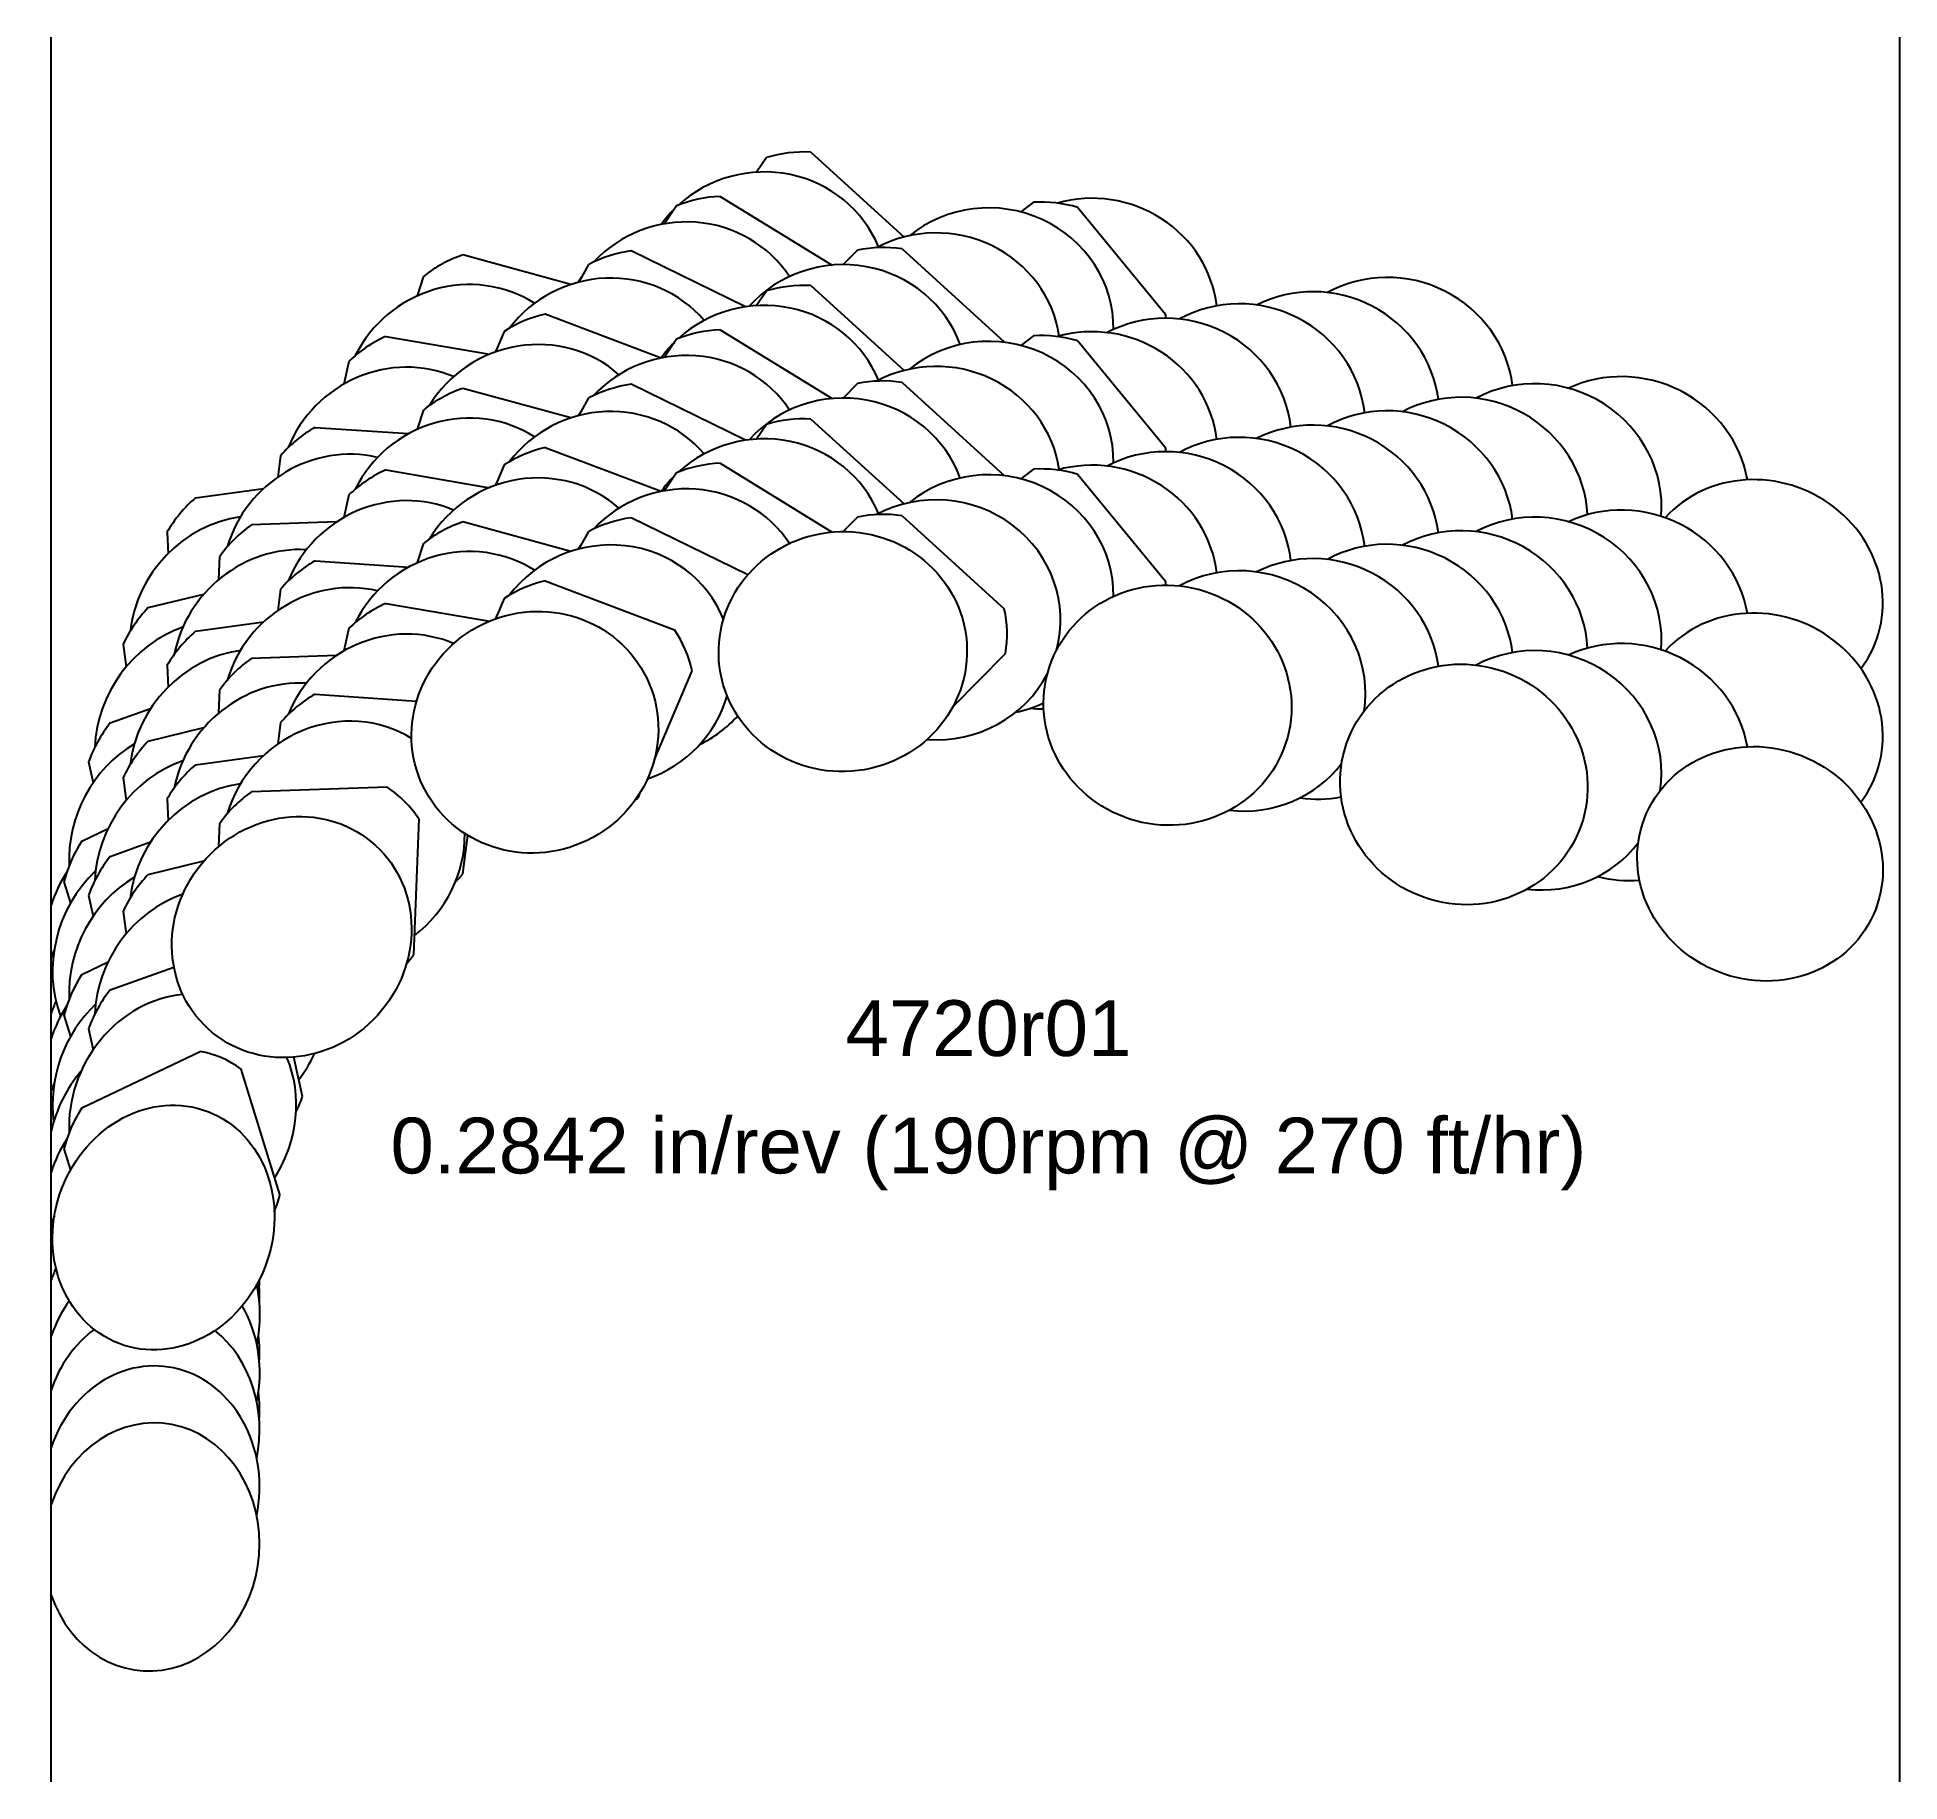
# Model space of a CAD drawing. Header units: inches. Extents: x -3.97 to 0, y -2.47 to 1.24.
import ezdxf
from ezdxf.enums import TextEntityAlignment as Align

# ---------------------------------------------------------------- set-up
doc = ezdxf.new("R2010")
doc.units = ezdxf.units.IN
doc.header["$MEASUREMENT"] = 0
for name, color, linetype, true_color in [('Blade_1', 30, 'Continuous', 0xff7f00), ('Blade_2', 7, 'Continuous', 0xcccc00), ('Blade_3', 7, 'Continuous', 0x00cc00), ('Blade_4', 7, 'Continuous', 0x00cccc), ('Blade_5', 7, 'Continuous', 0x0066cc), ('Blade_6', 190, 'Continuous', 0x7f00ff), ('Blade_7', 7, 'Continuous', 0xcc00cc), ('Blade_8', 7, 'Continuous', 0xcc0000)]:
    doc.layers.add(name, color=color, linetype=linetype, true_color=true_color)
doc.layers.add('Gage_Line', color=7, linetype='Continuous')
doc.styles.get("Standard").update_dxf_attribs({"font": 'arial.ttf'})

msp = doc.modelspace()

# ---------------------------------------------------------------- linework, layer by layer
at = {"layer": 'Blade_1'}
for centre, major_axis, ratio, start_param, end_param in [((-2.2512, 0.5041), (0.2638, 0.0195), 0.966124, 6.547112, 8.637187), ((-1.5596, 0.3898), (0.2584, -0.0565), 0.96531, 6.599328, 8.5715), ((-2.907, 0.3322), (0.2381, 0.1152), 0.966688, 6.667588, 8.442101), ((-2.2512, 0.2199), (0.2638, 0.0195), 0.966124, 6.547112, 8.637187), ((-0.9284, 0.2211), (0.2498, -0.087), 0.964323, 6.653662, 8.696839), ((-1.5596, 0.1056), (0.2584, -0.0565), 0.96531, 6.599328, 8.5715), ((-0.2976, 0.0521), (0.2415, -0.108), 0.932226, 6.071554, 9.130697), ((-2.907, 0.048), (0.2381, 0.1152), 0.966688, 6.667588, 8.442101), ((-0.9284, -0.0631), (0.2498, -0.087), 0.964323, 6.653662, 8.696839), ((-3.4251, -0.1039), (0.1783, 0.1953), 0.935022, 6.933342, 8.430959), ((-0.2976, -0.2321), (0.2415, -0.108), 0.932226, 6.071554, 9.130697), ((-3.4251, -0.3881), (0.1783, 0.1953), 0.935022, 6.933342, 8.430959), ((-3.6983, -0.7225), (0.0946, 0.247), 0.876754, 7.353415, 8.650066), ((-3.6983, -1.0067), (0.0946, 0.247), 0.876754, 7.353415, 8.40766), ((-3.7235, -1.4027), (0.0232, 0.2635), 0.868333, 4.735792, 4.796177), ((-3.7235, -1.6869), (0.0232, 0.2635), 0.868333, 4.735792, 4.960612), ((-3.7235, -1.9711), (0.0232, 0.2635), 0.868333, 2.0467, 7.580539)]:
    msp.add_ellipse(centre, major_axis=major_axis, ratio=ratio, start_param=start_param, end_param=end_param, dxfattribs=at)
for centre, major_axis, ratio in [((-2.2512, -0.0644), (0.2638, 0.0195), 0.966124), ((-1.5596, -0.1786), (0.2584, -0.0565), 0.96531), ((-2.907, -0.2362), (0.2381, 0.1152), 0.966688), ((-0.9284, -0.3473), (0.2498, -0.087), 0.964323), ((-0.2976, -0.5163), (0.2415, -0.108), 0.932226), ((-3.4251, -0.6723), (0.1783, 0.1953), 0.935022), ((-3.6983, -1.2909), (0.0946, 0.247), 0.876754)]:
    msp.add_ellipse(centre, major_axis=major_axis, ratio=ratio, dxfattribs=at)
at = {"layer": 'Blade_2'}
for p, q in [((-2.22, 0.7906), (-2.2506, 0.7597)), ((-2.125, 0.7931), (-1.9073, 0.595)), ((-2.8852, 0.6546), (-2.6379, 0.5611)), ((-2.9725, 0.6173), (-2.991, 0.5738)), ((-2.22, 0.5064), (-2.2506, 0.4754)), ((-2.125, 0.5089), (-1.9073, 0.3108)), ((-2.8852, 0.3704), (-2.6379, 0.2769)), ((-2.9725, 0.3331), (-2.991, 0.2896)), ((-3.3295, 0.2116), (-3.5111, 0.2053)), ((-2.22, 0.2222), (-2.2506, 0.1912)), ((-2.125, 0.2247), (-1.9073, 0.0265)), ((-3.5802, 0.0892), (-3.5784, 0.1383)), ((-2.8852, 0.0862), (-2.6097, -0.018)), ((-2.9725, 0.0489), (-2.991, 0.0054)), ((-3.3295, -0.0726), (-3.5111, -0.0789)), ((-2.0171, -0.1821), (-1.9048, -0.0684)), ((-2.6525, -0.294), (-2.5724, -0.1054)), ((-3.5802, -0.195), (-3.5784, -0.1459)), ((-3.2215, -0.3531), (-3.5111, -0.3631)), ((-2.6875, -0.3764), (-2.682, -0.3633)), ((-3.5802, -0.4792), (-3.5784, -0.4302)), ((-3.1545, -0.4204), (-3.1654, -0.71)), ((-3.8722, -0.4678), (-3.8164, -0.4411)), ((-3.9102, -0.5548), (-3.8963, -0.6)), ((-3.8722, -0.752), (-3.8164, -0.7254)), ((-3.9102, -0.839), (-3.8963, -0.8842)), ((-3.8722, -1.0362), (-3.6199, -0.9157)), ((-3.4502, -1.2208), (-3.5329, -0.9538)), ((-3.9102, -1.1232), (-3.8963, -1.1684))]:
    msp.add_line(p, q, dxfattribs=at)
for centre, major_axis, ratio, start_param, end_param in [((-2.1659, 0.5406), (0.2644, 0.007), 0.966025, 7.673418, 8.034545), ((-2.83, 0.4046), (0.2432, 0.1039), 0.966635, 7.673418, 8.034545), ((-2.1659, 0.5406), (0.2644, 0.007), 0.966025, 6.467382, 6.470173), ((-2.1659, 0.2564), (0.2644, 0.007), 0.966025, 7.673418, 8.034545), ((-2.83, 0.1204), (0.2432, 0.1039), 0.966635, 7.673418, 8.034545), ((-2.1659, 0.2564), (0.2644, 0.007), 0.966025, 6.467382, 6.470173), ((-3.3719, -0.0016), (0.1873, 0.1867), 0.941038, 7.673418, 8.034545), ((-2.1659, -0.0278), (0.2644, 0.007), 0.966025, 7.673418, 8.034545), ((-2.83, -0.1638), (0.2432, 0.1039), 0.966635, 7.673418, 8.034545), ((-2.1659, -0.0278), (0.2644, 0.007), 0.966025, 6.096198, 6.470173), ((-2.83, -0.1638), (0.2432, 0.1039), 0.966635, 6.096317, 6.470054), ((-3.3719, -0.2858), (0.1873, 0.1867), 0.941038, 7.673418, 8.034545), ((-3.3719, -0.5701), (0.1873, 0.1867), 0.941038, 6.091171, 6.475199), ((-3.3719, -0.5701), (0.1873, 0.1867), 0.941038, 7.673418, 8.034545), ((-2.83, -0.1638), (0.2432, 0.1039), 0.966635, 4.869307, 4.892953), ((-3.6802, -0.6036), (0.106, 0.2423), 0.885005, 7.673418, 8.034545), ((-3.3719, -0.5701), (0.1873, 0.1867), 0.941038, 4.79898, 4.892953), ((-3.6802, -0.8878), (0.106, 0.2423), 0.885005, 7.673418, 8.034545), ((-3.6802, -1.172), (0.106, 0.2423), 0.885005, 6.078847, 6.487523), ((-3.6802, -1.172), (0.106, 0.2423), 0.885005, 7.673418, 8.034545), ((-3.6802, -1.172), (0.106, 0.2423), 0.885005, 4.747711, 4.892953), ((-3.7235, -1.5658), (0.0232, 0.2635), 0.868333, 4.74427, 4.96018), ((-3.7235, -1.85), (0.0232, 0.2635), 0.868333, 4.5823, 7.580539)]:
    msp.add_ellipse(centre, major_axis=major_axis, ratio=ratio, start_param=start_param, end_param=end_param, dxfattribs=at)
at = {"layer": 'Blade_3'}
for centre, major_axis, ratio, start_param, end_param in [((-2.052, 0.5717), (0.2644, -0.0056), 0.965917, 6.44606, 8.377647), ((-2.7511, 0.4744), (0.2479, 0.0923), 0.966578, 6.620333, 8.435163), ((-1.4019, 0.4203), (0.2552, -0.0694), 0.96507, 6.651026, 8.635493), ((-2.7511, 0.4744), (0.2479, 0.0923), 0.966578, 8.608302, 8.660386), ((-2.7511, 0.4744), (0.2479, 0.0923), 0.966578, 8.608302, 8.660386), ((-2.052, 0.2875), (0.2644, -0.0056), 0.965917, 6.44606, 8.377647), ((-0.7706, 0.2512), (0.249, -0.0891), 0.959183, 6.532007, 8.708267), ((-2.7511, 0.1902), (0.2479, 0.0923), 0.966578, 6.620333, 8.435163), ((-1.4019, 0.136), (0.2552, -0.0694), 0.96507, 6.651026, 8.635493), ((-3.3149, 0.099), (0.196, 0.1776), 0.946767, 6.860047, 8.427145), ((-2.7511, 0.1902), (0.2479, 0.0923), 0.966578, 8.608302, 8.660386), ((-2.7511, 0.1902), (0.2479, 0.0923), 0.966578, 8.608302, 8.660386), ((-2.052, 0.0033), (0.2644, -0.0056), 0.965917, 6.049526, 8.377647), ((-0.7706, -0.033), (0.249, -0.0891), 0.959183, 6.532007, 8.708267), ((-2.7511, -0.094), (0.2479, 0.0923), 0.966578, 6.308331, 8.435163), ((-1.4019, -0.1482), (0.2552, -0.0694), 0.96507, 6.38765, 8.635493), ((-3.3149, -0.1852), (0.196, 0.1776), 0.946767, 6.860047, 8.427145), ((-2.7511, -0.094), (0.2479, 0.0923), 0.966578, 8.608302, 8.660386), ((-0.7706, -0.3172), (0.249, -0.0891), 0.959183, 6.471136, 8.708267), ((-2.052, 0.0033), (0.2644, -0.0056), 0.965917, 4.657411, 5.841661), ((-2.7511, -0.094), (0.2479, 0.0923), 0.966578, 4.690572, 5.662051), ((-3.3149, -0.4694), (0.196, 0.1776), 0.946767, 6.547877, 8.427145), ((-3.6574, -0.4844), (0.1172, 0.2371), 0.892983, 7.22769, 8.409039), ((-1.4019, -0.1482), (0.2552, -0.0694), 0.96507, 4.869339, 5.908684), ((-3.3149, -0.4694), (0.196, 0.1776), 0.946767, 4.628085, 5.588848), ((-0.7706, -0.3172), (0.249, -0.0891), 0.959183, 4.953949, 5.988789), ((-3.6574, -0.7686), (0.1172, 0.2371), 0.892983, 7.22769, 8.409039), ((-3.6574, -1.0528), (0.1172, 0.2371), 0.892983, 6.787772, 8.409039), ((-3.6574, -1.0528), (0.1172, 0.2371), 0.892983, 4.591926, 5.625721), ((-3.7235, -1.4438), (0.0232, 0.2635), 0.868333, 4.761627, 4.939), ((-3.7235, -1.728), (0.0232, 0.2635), 0.868333, 6.945929, 7.580539), ((-3.7235, -1.728), (0.0232, 0.2635), 0.868333, 4.580591, 5.757584)]:
    msp.add_ellipse(centre, major_axis=major_axis, ratio=ratio, start_param=start_param, end_param=end_param, dxfattribs=at)
at = {"layer": 'Blade_4'}
for p, q in [((-2.8127, 0.7226), (-2.7924, 0.76)), ((-2.4588, 0.6698), (-2.7019, 0.789)), ((-2.4588, 0.3856), (-2.7019, 0.5048)), ((-2.8127, 0.4384), (-2.7924, 0.4758)), ((-3.3754, 0.4131), (-3.1763, 0.3997)), ((-3.4487, 0.3528), (-3.4545, 0.3073)), ((-2.4538, 0.099), (-2.7019, 0.2206)), ((-2.8127, 0.1542), (-2.7924, 0.1916)), ((-3.3754, 0.1289), (-3.1763, 0.1155)), ((-3.4487, 0.0685), (-3.4545, 0.0231)), ((-3.3754, -0.1553), (-3.1591, -0.1699)), ((-3.8119, -0.2163), (-3.7256, -0.1856)), ((-3.4487, -0.2157), (-3.4545, -0.2611)), ((-3.8579, -0.2994), (-3.8481, -0.3438)), ((-3.8119, -0.5005), (-3.7256, -0.4698)), ((-3.0604, -0.5378), (-3.0501, -0.4558)), ((-3.8579, -0.5836), (-3.8481, -0.628)), ((-3.8119, -0.7847), (-3.676, -0.7364)), ((-3.8579, -0.8678), (-3.8481, -0.9122)), ((-3.4018, -1.0117), (-3.4203, -0.9282))]:
    msp.add_line(p, q, dxfattribs=at)
for centre, major_axis, ratio, start_param, end_param in [((-2.6706, 0.535), (0.2519, 0.0806), 0.966517, 7.673418, 8.034545), ((-2.6706, 0.2508), (0.2519, 0.0806), 0.966517, 7.673418, 8.034545), ((-3.2546, 0.1917), (0.2042, 0.1681), 0.952208, 7.673418, 8.034545), ((-2.6706, -0.0334), (0.2519, 0.0806), 0.966517, 7.673418, 8.034545), ((-3.2546, -0.0925), (0.2042, 0.1681), 0.952208, 7.673418, 8.034545), ((-3.2546, -0.3767), (0.2042, 0.1681), 0.952208, 7.673418, 8.034545), ((-3.6299, -0.3714), (0.1281, 0.2314), 0.900688, 7.673418, 8.034545), ((-2.6706, -0.0334), (0.2519, 0.0806), 0.966517, 4.862422, 5.24816), ((-3.6299, -0.6556), (0.1281, 0.2314), 0.900688, 7.673418, 8.034545), ((-3.2546, -0.3767), (0.2042, 0.1681), 0.952208, 4.803899, 4.892953), ((-3.6299, -0.9398), (0.1281, 0.2314), 0.900688, 7.673418, 8.034545), ((-3.6299, -0.9398), (0.1281, 0.2314), 0.900688, 4.758179, 4.892953), ((-3.7235, -1.6105), (0.0354, 0.2621), 0.868321, 7.303969, 7.628905), ((-3.7235, -1.6105), (0.0354, 0.2621), 0.868321, 4.632872, 5.446059)]:
    msp.add_ellipse(centre, major_axis=major_axis, ratio=ratio, start_param=start_param, end_param=end_param, dxfattribs=at)
at = {"layer": 'Blade_5'}
for centre, major_axis, ratio, start_param, end_param in [((-1.9391, 0.625), (0.2639, -0.0183), 0.965795, 6.341796, 8.620634), ((-2.5886, 0.5944), (0.2554, 0.0686), 0.96645, 6.589472, 8.424486), ((-2.5886, 0.5944), (0.2554, 0.0686), 0.96645, 8.552612, 8.632261), ((-1.2442, 0.446), (0.2513, -0.0824), 0.964769, 6.715871, 8.657238), ((-1.9391, 0.3408), (0.2639, -0.0183), 0.965795, 6.341796, 8.620634), ((-2.5886, 0.3101), (0.2554, 0.0686), 0.96645, 6.589472, 8.424486), ((-3.1908, 0.2839), (0.212, 0.1582), 0.957358, 6.795206, 8.420706), ((-0.5839, 0.2688), (0.2479, -0.0921), 0.947946, 6.786452, 8.673858), ((-2.5886, 0.3101), (0.2554, 0.0686), 0.96645, 8.552612, 8.632261), ((-1.2442, 0.1618), (0.2513, -0.0824), 0.964769, 6.715871, 8.657238), ((-1.9391, 0.0566), (0.2639, -0.0183), 0.965795, 6.341796, 8.620634), ((-2.5886, 0.0259), (0.2554, 0.0686), 0.96645, 6.589472, 8.424486), ((-3.1908, -0.0003), (0.212, 0.1582), 0.957358, 6.795206, 8.420706), ((-0.5839, -0.0154), (0.2479, -0.0921), 0.947946, 6.786452, 8.673858), ((-2.5886, 0.0259), (0.2554, 0.0686), 0.96645, 8.552612, 8.632261), ((-1.2442, -0.1224), (0.2513, -0.0824), 0.964769, 6.715871, 8.657238), ((-3.5976, -0.2569), (0.1388, 0.2252), 0.908115, 7.122642, 8.406908), ((-3.1908, -0.2845), (0.212, 0.1582), 0.957358, 6.795206, 8.420706), ((-0.5839, -0.2996), (0.2479, -0.0921), 0.947946, 6.786452, 8.673858), ((-1.9391, 0.0566), (0.2639, -0.0183), 0.965795, 4.99328, 5.230753), ((-2.5886, 0.0259), (0.2554, 0.0686), 0.96645, 4.891304, 4.907037), ((-3.5976, -0.5411), (0.1388, 0.2252), 0.908115, 7.122642, 8.406908), ((-1.2442, -0.1224), (0.2513, -0.0824), 0.964769, 4.893419, 5.226585), ((-0.5839, -0.2996), (0.2479, -0.0921), 0.947946, 4.824155, 5.16392), ((-3.5976, -0.8253), (0.1388, 0.2252), 0.908115, 7.122642, 8.406908), ((-3.7236, -0.9213), (0.0475, 0.2602), 0.868305, 7.570626, 7.675249), ((-3.5976, -0.8253), (0.1388, 0.2252), 0.908115, 4.601065, 4.843949), ((-3.7236, -1.4897), (0.0475, 0.2602), 0.868305, 7.570626, 7.675249), ((-3.7236, -1.4897), (0.0475, 0.2602), 0.868305, 4.678094, 5.166955)]:
    msp.add_ellipse(centre, major_axis=major_axis, ratio=ratio, start_param=start_param, end_param=end_param, dxfattribs=at)
at = {"layer": 'Blade_6'}
for p, q in [((-2.6056, 0.8848), (-2.6313, 0.8465)), ((-2.5128, 0.9051), (-2.2737, 0.7586)), ((-1.8452, 0.8925), (-1.8724, 0.8719)), ((-1.7508, 0.8814), (-1.5638, 0.6542)), ((-3.2245, 0.6067), (-3.0037, 0.5689)), ((-2.6056, 0.6006), (-2.6313, 0.5623)), ((-2.5128, 0.6209), (-2.2737, 0.4744)), ((-1.8452, 0.6083), (-1.8724, 0.5877)), ((-1.7508, 0.5972), (-1.5638, 0.37)), ((-3.3033, 0.5536), (-3.3139, 0.5054)), ((-3.2245, 0.3225), (-3.0037, 0.2847)), ((-2.5128, 0.3367), (-2.2737, 0.1902)), ((-1.8452, 0.3241), (-1.8724, 0.3035)), ((-2.6056, 0.3164), (-2.6313, 0.278)), ((-1.7508, 0.313), (-1.5638, 0.0858)), ((-3.3033, 0.2694), (-3.3139, 0.2212)), ((-3.7308, 0.0292), (-3.612, 0.0581)), ((-3.2245, 0.0383), (-3.0037, 0.0005)), ((-3.3033, -0.0148), (-3.3139, -0.063)), ((-3.7844, -0.0493), (-3.7779, -0.0972)), ((-3.7308, -0.255), (-3.612, -0.2261)), ((-3.7844, -0.3335), (-3.7779, -0.3814)), ((-3.7308, -0.5392), (-3.612, -0.5103)), ((-3.7844, -0.6177), (-3.7779, -0.6656))]:
    msp.add_line(p, q, dxfattribs=at)
for centre, major_axis, ratio, start_param, end_param in [((-2.5054, 0.6493), (0.2584, 0.0565), 0.966378, 7.673418, 8.034545), ((-1.8274, 0.6374), (0.2627, -0.0309), 0.965658, 7.673418, 8.034545), ((-1.8274, 0.6374), (0.2627, -0.0309), 0.965658, 6.436543, 6.470245), ((-3.124, 0.3726), (0.2193, 0.1478), 0.962216, 7.673418, 8.034545), ((-2.5054, 0.3651), (0.2584, 0.0565), 0.966378, 7.673418, 8.034545), ((-1.8274, 0.3532), (0.2627, -0.0309), 0.965658, 7.673418, 8.034545), ((-1.8274, 0.3532), (0.2627, -0.0309), 0.965658, 6.436543, 6.470245), ((-3.124, 0.0884), (0.2193, 0.1478), 0.962216, 7.673418, 8.034545), ((-2.5054, 0.0809), (0.2584, 0.0565), 0.966378, 7.673418, 8.034545), ((-1.8274, 0.069), (0.2627, -0.0309), 0.965658, 7.673418, 8.034545), ((-1.8274, 0.069), (0.2627, -0.0309), 0.965658, 6.436543, 6.470245), ((-3.5609, -0.1443), (0.1491, 0.2185), 0.915265, 7.673418, 8.034545), ((-3.124, -0.1958), (0.2193, 0.1478), 0.962216, 7.673418, 8.034545), ((-1.8274, 0.069), (0.2627, -0.0309), 0.965658, 4.730996, 4.840794), ((-3.5609, -0.4285), (0.1491, 0.2185), 0.915265, 7.673418, 8.034545), ((-3.5609, -0.7127), (0.1491, 0.2185), 0.915265, 7.673418, 8.034545), ((-3.7236, -0.8006), (0.0595, 0.2577), 0.868283, 7.649794, 7.720821), ((-3.7236, -1.0848), (0.0595, 0.2577), 0.868283, 7.649794, 7.720821), ((-3.7236, -1.369), (0.0595, 0.2577), 0.868283, 7.649794, 7.720821), ((-3.7236, -1.369), (0.0595, 0.2577), 0.868283, 4.728525, 4.762726)]:
    msp.add_ellipse(centre, major_axis=major_axis, ratio=ratio, start_param=start_param, end_param=end_param, dxfattribs=at)
at = {"layer": 'Blade_7'}
for centre, major_axis, ratio, start_param, end_param in [((-2.4213, 0.7012), (0.2608, 0.0443), 0.9663, 6.496704, 8.440659), ((-2.4213, 0.7012), (0.2608, 0.0443), 0.9663, 8.486827, 8.653191), ((-1.7173, 0.6453), (0.2609, -0.0436), 0.965505, 6.558461, 8.309748), ((-3.0544, 0.4591), (0.2262, 0.1371), 0.966783, 6.731026, 8.437892), ((-1.0863, 0.4764), (0.2507, -0.0844), 0.964582, 6.718983, 8.696313), ((-2.4213, 0.417), (0.2608, 0.0443), 0.9663, 6.496704, 8.440659), ((-1.7173, 0.3611), (0.2609, -0.0436), 0.965505, 6.558461, 8.309748), ((-2.4213, 0.417), (0.2608, 0.0443), 0.9663, 8.486827, 8.653191), ((-3.0544, 0.1748), (0.2262, 0.1371), 0.966783, 6.731026, 8.437892), ((-1.0863, 0.1922), (0.2507, -0.0844), 0.964582, 6.718983, 8.696313), ((-2.4213, 0.1328), (0.2608, 0.0443), 0.9663, 6.496704, 8.440659), ((-1.7173, 0.0769), (0.2609, -0.0436), 0.965505, 6.558461, 8.309748), ((-2.4213, 0.1328), (0.2608, 0.0443), 0.9663, 8.486827, 8.653191), ((-3.5198, -0.0325), (0.1592, 0.2112), 0.922133, 7.026435, 8.417737), ((-3.0544, -0.1094), (0.2262, 0.1371), 0.966783, 6.731026, 8.437892), ((-1.0863, -0.092), (0.2507, -0.0844), 0.964582, 6.718983, 8.696313), ((-3.5198, -0.3167), (0.1592, 0.2112), 0.922133, 7.026435, 8.417737), ((-3.5198, -0.6009), (0.1592, 0.2112), 0.922133, 7.026435, 8.417737), ((-3.72, -0.6784), (0.0714, 0.2547), 0.868259, 7.509617, 7.806263), ((-3.72, -0.9626), (0.0714, 0.2547), 0.868259, 7.509617, 7.806263), ((-3.72, -1.2468), (0.0714, 0.2547), 0.868259, 7.509617, 7.806263)]:
    msp.add_ellipse(centre, major_axis=major_axis, ratio=ratio, start_param=start_param, end_param=end_param, dxfattribs=at)
at = {"layer": 'Blade_8'}
for p, q in [((-2.3197, 0.9992), (-2.1209, 0.8185)), ((-2.414, 0.9877), (-2.4349, 0.9566)), ((-2.8307, 0.7174), (-3.0603, 0.7803)), ((-3.1569, 0.6935), (-3.1437, 0.735)), ((-2.3197, 0.715), (-2.1209, 0.5343)), ((-2.414, 0.7035), (-2.4349, 0.6723)), ((-2.8307, 0.4332), (-3.0603, 0.4961)), ((-3.1569, 0.4093), (-3.1437, 0.4508)), ((-2.414, 0.4193), (-2.4349, 0.3881)), ((-2.3197, 0.4308), (-2.1209, 0.2501)), ((-3.6301, 0.263), (-3.4848, 0.283)), ((-2.8307, 0.1489), (-3.0603, 0.2119)), ((-3.6907, 0.1899), (-3.6885, 0.1443)), ((-3.1569, 0.1251), (-3.1437, 0.1665)), ((-3.6301, -0.0212), (-3.4848, -0.0012)), ((-3.6907, -0.0943), (-3.6885, -0.1399)), ((-3.6301, -0.3054), (-3.4848, -0.2854)), ((-3.6907, -0.3785), (-3.6885, -0.4241))]:
    msp.add_line(p, q, dxfattribs=at)
for centre, major_axis, ratio, start_param, end_param in [((-2.3365, 0.7439), (0.2626, 0.0319), 0.966216, 7.673418, 8.034545), ((-2.9819, 0.5366), (0.2324, 0.1263), 0.966737, 7.673418, 8.034545), ((-2.3365, 0.4597), (0.2626, 0.0319), 0.966216, 7.673418, 8.034545), ((-2.9819, 0.2524), (0.2324, 0.1263), 0.966737, 7.673418, 8.034545), ((-2.3365, 0.1755), (0.2626, 0.0319), 0.966216, 7.673418, 8.034545), ((-3.4745, 0.0721), (0.1689, 0.2035), 0.92872, 7.673418, 8.034545), ((-2.9819, -0.0318), (0.2324, 0.1263), 0.966737, 7.673418, 8.034545), ((-3.4745, -0.2121), (0.1689, 0.2035), 0.92872, 7.673418, 8.034545), ((-3.4745, -0.4963), (0.1689, 0.2035), 0.92872, 7.673418, 8.034545), ((-3.7115, -1.1297), (0.0831, 0.2511), 0.868233, 7.420252, 7.966036)]:
    msp.add_ellipse(centre, major_axis=major_axis, ratio=ratio, start_param=start_param, end_param=end_param, dxfattribs=at)
at = {"layer": 'Gage_Line'}
for p, q in [((-3.9375, -2.4711), (-3.9375, 1.2439)), ((0, -2.4711), (0, 1.2439))]:
    msp.add_line(p, q, dxfattribs=at)

# ---------------------------------------------------------------- texts
for s, p in [('4720r01', (-1.9411, -0.8663)), ('0.2842 in/rev (190rpm @ 270 ft/hr)', (-1.9411, -1.1163))]:
    msp.add_text(s, height=0.11875).set_placement(p, align=Align.MIDDLE_CENTER)

doc.saveas('drawing.dxf')
